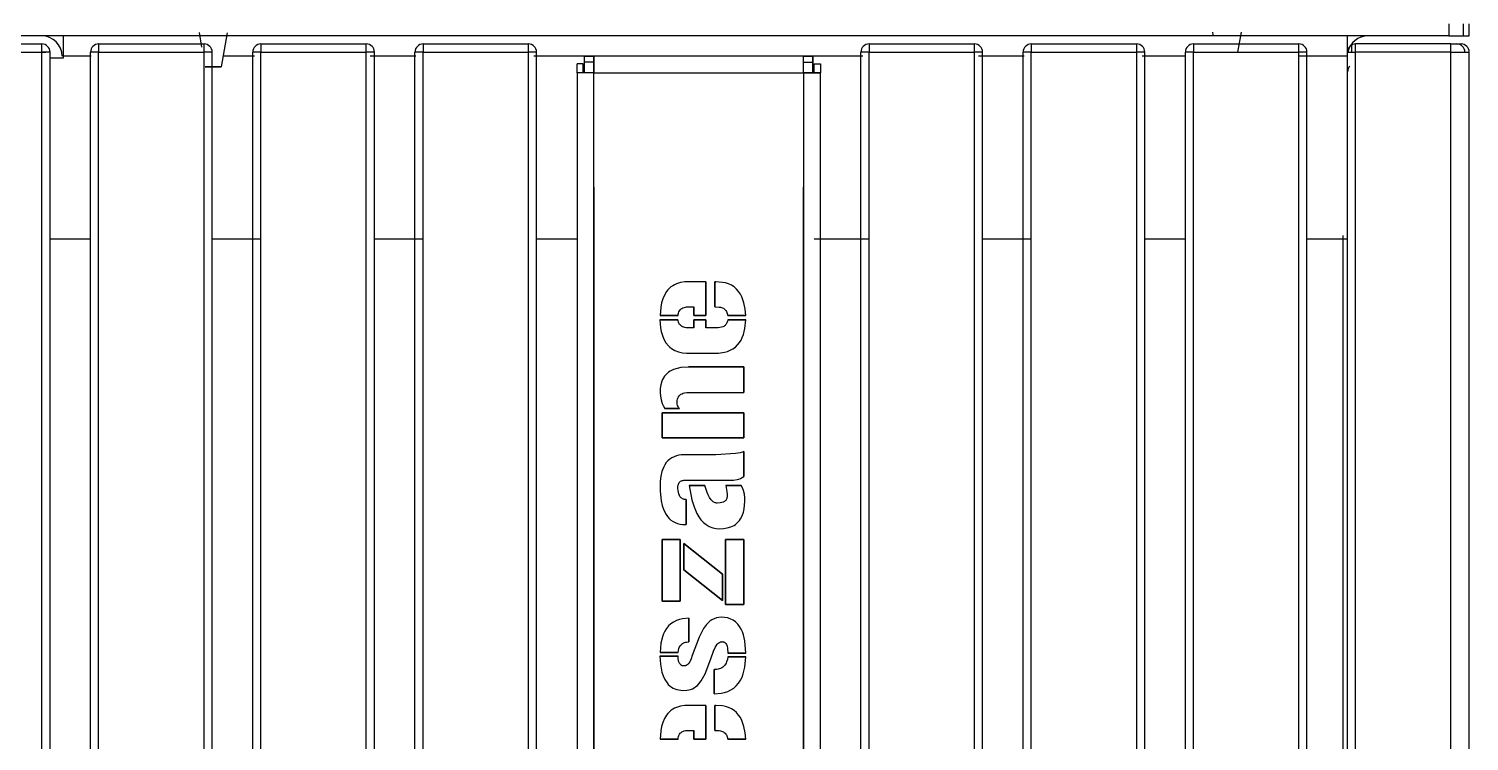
# Model space of a CAD drawing. Header units: millimetres. Extents: x 10366 to 18128, y 24546 to 29685.
# Drawn here: x 17326.9 to 17682.1, y 28277.1 to 28452.7 of the extents above; entities that cross this region are included whole.
import ezdxf

# ---------------------------------------------------------------- set-up
doc = ezdxf.new("R2010")
doc.units = ezdxf.units.MM
doc.header["$LTSCALE"] = 3
doc.layers.add('DomyÅ›lny', color=7, linetype='Continuous')

msp = doc.modelspace()

# ---------------------------------------------------------------- linework, layer by layer
at = {"layer": 'DomyÅ›lny'}
for p, q in [((17677.13, 28453.94), (17677.13, 28450.94)), ((17680.66, 28453.94), (17680.66, 28450.94)), ((17682.13, 28450.94), (17682.13, 28453.94)), ((17677.13, 28450.94), (16966.13, 28450.94)), ((17304.15, 28448.94), (17330.15, 28448.94)), ((17344.15, 28448.94), (17370.15, 28448.94)), ((17368.9, 28451.79), (17369.54, 28448.19)), ((17375.87, 28451.72), (17374.39, 28443.34)), ((17384.15, 28448.94), (17410.15, 28448.94)), ((17424.15, 28448.94), (17450.15, 28448.94)), ((17534.13, 28448.94), (17560.13, 28448.94)), ((17574.13, 28448.94), (17600.13, 28448.94)), ((17614.13, 28448.94), (17640.13, 28448.94)), ((17619, 28451.21), (17618.89, 28451.84)), ((17625.89, 28451.84), (17625.03, 28446.94)), ((17677.64, 28448.94), (17654.13, 28448.94)), ((17304.15, 28446.94), (17330.15, 28446.94)), ((17330.15, 27740.94), (17330.15, 28446.94)), ((17332.15, 27740.94), (17332.15, 28446.94)), ((17335.38, 28445.44), (17332.15, 28445.44)), ((17342.27, 28445.92), (17335.38, 28445.92)), ((17335.38, 28445.92), (17335.38, 28445.44)), ((17342.15, 27740.94), (17342.15, 28446.94)), ((17344.15, 27740.94), (17344.15, 28446.94)), ((17344.15, 28446.94), (17370.15, 28446.94)), ((17370.15, 27740.94), (17370.15, 28446.94)), ((17372.15, 27740.94), (17372.15, 28446.94)), ((17382.57, 28445.92), (17374.85, 28445.92)), ((17382.15, 27740.94), (17382.15, 28446.94)), ((17384.15, 27740.94), (17384.15, 28446.94)), ((17384.15, 28446.94), (17410.15, 28446.94)), ((17410.15, 27740.94), (17410.15, 28446.94)), ((17422.37, 28445.92), (17411.14, 28445.92)), ((17412.15, 27740.94), (17412.15, 28446.94)), ((17422.15, 27740.94), (17422.15, 28446.94)), ((17424.15, 27740.94), (17424.15, 28446.94)), ((17424.15, 28446.94), (17450.15, 28446.94)), ((17450.15, 27740.94), (17450.15, 28446.94)), ((17532.57, 28445.92), (17451.45, 28445.92)), ((17452.15, 27740.94), (17452.15, 28446.94)), ((17463.98, 28444.44), (17463.98, 28445.94)), ((17463.98, 28445.94), (17466.26, 28445.94)), ((17466.26, 28444.44), (17466.26, 28445.94)), ((17518, 28445.94), (17466.26, 28445.94)), ((17518, 28444.44), (17518, 28445.94)), ((17518, 28445.94), (17520.28, 28445.94)), ((17520.28, 28444.44), (17520.28, 28445.94)), ((17532.13, 27740.94), (17532.13, 28446.94)), ((17534.13, 28446.94), (17560.13, 28446.94)), ((17534.13, 27740.94), (17534.13, 28446.94)), ((17560.13, 27740.94), (17560.13, 28446.94)), ((17572.36, 28445.92), (17561.14, 28445.92)), ((17562.13, 27740.94), (17562.13, 28446.94)), ((17572.13, 27740.94), (17572.13, 28446.94)), ((17574.13, 27740.94), (17574.13, 28446.94)), ((17574.13, 28446.94), (17600.13, 28446.94)), ((17600.13, 27740.94), (17600.13, 28446.94)), ((17612.16, 28445.92), (17601.45, 28445.92)), ((17602.13, 27740.94), (17602.13, 28446.94)), ((17612.13, 27740.94), (17612.13, 28446.94)), ((17614.13, 28446.94), (17640.13, 28446.94)), ((17614.13, 27740.94), (17614.13, 28446.94)), ((17640.13, 27740.94), (17640.13, 28446.94)), ((17652.13, 28445.92), (17640.13, 28445.92)), ((17642.13, 27740.94), (17642.13, 28446.94)), ((17652.13, 27740.94), (17652.13, 28446.94)), ((17654.13, 27740.94), (17654.13, 28446.94)), ((17677.64, 28446.94), (17654.13, 28446.94)), ((17677.64, 27740.94), (17677.64, 28446.94)), ((17682.13, 27740.94), (17682.13, 28446.94)), ((17462.13, 28441.81), (17462.13, 28444.09)), ((17463.63, 28444.09), (17462.13, 28444.09)), ((17463.63, 28441.81), (17462.13, 28441.81)), ((17462.13, 28441.81), (17462.13, 28093.44)), ((17463.63, 28441.81), (17463.63, 28444.09)), ((17466.26, 28444.44), (17463.98, 28444.44)), ((17466.26, 28093.44), (17466.26, 28441.81)), ((17466.26, 28441.81), (17518, 28441.81)), ((17518, 28444.44), (17520.28, 28444.44)), ((17518, 28441.81), (17518, 28093.44)), ((17520.63, 28441.81), (17520.63, 28444.09)), ((17520.63, 28444.09), (17522.13, 28444.09)), ((17520.63, 28441.81), (17522.13, 28441.81)), ((17522.13, 28444.09), (17522.13, 28441.81)), ((17522.13, 28093.44), (17522.13, 28441.81)), ((17466.26, 28413.69), (17466.26, 28173.64)), ((17466.26, 28413.69), (17466.26, 28173.64)), ((17518, 28173.64), (17518, 28413.69)), ((17518, 28173.64), (17518, 28413.69)), ((17332.15, 28400.94), (17342.15, 28400.94)), ((17372.15, 28400.94), (17384.15, 28400.94)), ((17412.15, 28400.94), (17424.15, 28400.94)), ((17452.15, 28400.94), (17462.13, 28400.94)), ((17520.63, 28400.94), (17534.13, 28400.94)), ((17562.13, 28400.94), (17574.13, 28400.94)), ((17602.13, 28400.94), (17612.13, 28400.94)), ((17642.13, 28400.94), (17652.13, 28400.94)), ((17651.08, 27788.47), (17651.08, 28401.72)), ((17493.88, 28382.02), (17493.88, 28390.31)), ((17493.88, 28390.31), (17493.88, 28382.02)), ((17496.12, 28390.31), (17496.12, 28384.14)), ((17496.38, 28390.31), (17496.12, 28390.31)), ((17496.12, 28384.14), (17496.12, 28390.31)), ((17496.12, 28390.31), (17496.38, 28390.31)), ((17487, 28381), (17482.56, 28381)), ((17482.56, 28381), (17487, 28381)), ((17482.58, 28382.02), (17487.02, 28382.02)), ((17487.02, 28382.02), (17482.58, 28382.02)), ((17490.89, 28384.14), (17490.89, 28382.02)), ((17490.89, 28382.02), (17490.89, 28384.14)), ((17490.89, 28382.02), (17493.88, 28382.02)), ((17493.88, 28382.02), (17490.89, 28382.02)), ((17490.89, 28381), (17490.89, 28379.01)), ((17493.88, 28381), (17490.89, 28381)), ((17490.89, 28379.01), (17490.89, 28381)), ((17490.89, 28381), (17493.88, 28381)), ((17493.88, 28379.01), (17493.88, 28381)), ((17493.88, 28381), (17493.88, 28379.01)), ((17499.3, 28382.02), (17503.72, 28382.02)), ((17503.72, 28382.02), (17499.3, 28382.02)), ((17503.72, 28381), (17499.32, 28381)), ((17499.32, 28381), (17503.72, 28381)), ((17503.23, 28369.38), (17489.6, 28369.38)), ((17489.6, 28369.38), (17503.23, 28369.38)), ((17503.23, 28363.06), (17503.23, 28369.38)), ((17503.23, 28369.38), (17503.23, 28363.06)), ((17483.11, 28358.05), (17483.11, 28351.92)), ((17503.23, 28358.05), (17483.11, 28358.05)), ((17483.11, 28351.92), (17483.11, 28358.05)), ((17483.11, 28358.05), (17503.23, 28358.05)), ((17483.78, 28359.09), (17487.36, 28359.09)), ((17487.36, 28359.09), (17483.78, 28359.09)), ((17503.23, 28351.92), (17503.23, 28358.05)), ((17503.23, 28358.05), (17503.23, 28351.92)), ((17483.11, 28351.92), (17503.23, 28351.92)), ((17503.23, 28351.92), (17483.11, 28351.92)), ((17503.23, 28342.33), (17503.23, 28348.5)), ((17503.23, 28348.5), (17503.23, 28342.33)), ((17493.64, 28340.13), (17489.77, 28340.13)), ((17489.77, 28340.13), (17493.64, 28340.13)), ((17502.6, 28340.13), (17498.83, 28340.13)), ((17498.83, 28340.13), (17502.6, 28340.13)), ((17489.01, 28330.52), (17489.01, 28336.65)), ((17489.01, 28336.65), (17489.01, 28330.52)), ((17483.13, 28326.85), (17483.13, 28311.64)), ((17487.59, 28326.85), (17483.13, 28326.85)), ((17483.13, 28311.64), (17483.13, 28326.85)), ((17483.13, 28326.85), (17487.59, 28326.85)), ((17487.57, 28311.64), (17487.59, 28326.85)), ((17487.59, 28326.85), (17487.57, 28311.64)), ((17497.97, 28318.3), (17488.42, 28325.87)), ((17488.42, 28325.87), (17488.42, 28319.38)), ((17488.42, 28319.38), (17488.42, 28325.87)), ((17488.42, 28325.87), (17497.97, 28318.3)), ((17498.71, 28326.85), (17498.71, 28310.8)), ((17503.23, 28326.85), (17498.71, 28326.85)), ((17498.71, 28310.8), (17498.71, 28326.85)), ((17498.71, 28326.85), (17503.23, 28326.85)), ((17503.23, 28310.8), (17503.23, 28326.85)), ((17503.23, 28326.85), (17503.23, 28310.8)), ((17488.42, 28319.38), (17497.97, 28311.78)), ((17497.97, 28311.78), (17488.42, 28319.38)), ((17497.97, 28311.78), (17497.97, 28318.3)), ((17497.97, 28318.3), (17497.97, 28311.78)), ((17483.13, 28311.64), (17487.57, 28311.64)), ((17487.57, 28311.64), (17483.13, 28311.64)), ((17498.71, 28310.8), (17503.23, 28310.8)), ((17503.23, 28310.8), (17498.71, 28310.8)), ((17489.66, 28301.62), (17489.68, 28307.44)), ((17489.68, 28307.44), (17489.66, 28301.62)), ((17487.02, 28298.05), (17482.56, 28298.05)), ((17482.56, 28298.05), (17487.02, 28298.05)), ((17482.58, 28298.97), (17487.04, 28298.97)), ((17487.04, 28298.97), (17482.58, 28298.97)), ((17503.76, 28297.91), (17499.3, 28297.91)), ((17499.3, 28297.91), (17503.76, 28297.91)), ((17499.34, 28298.83), (17503.78, 28298.83)), ((17503.78, 28298.83), (17499.34, 28298.83)), ((17495.94, 28294.77), (17495.94, 28288.78)), ((17495.94, 28288.78), (17495.94, 28294.77)), ((17493.88, 28277.64), (17493.88, 28285.93)), ((17493.88, 28285.93), (17493.88, 28277.64)), ((17496.12, 28285.93), (17496.12, 28279.76)), ((17496.38, 28285.93), (17496.12, 28285.93)), ((17496.12, 28279.76), (17496.12, 28285.93)), ((17496.12, 28285.93), (17496.38, 28285.93)), ((17490.89, 28279.76), (17490.89, 28277.64)), ((17490.89, 28277.64), (17490.89, 28279.76)), ((17482.58, 28277.64), (17487.02, 28277.64)), ((17487.02, 28277.64), (17482.58, 28277.64)), ((17490.89, 28277.64), (17493.88, 28277.64)), ((17493.88, 28277.64), (17490.89, 28277.64)), ((17499.3, 28277.64), (17503.72, 28277.64)), ((17503.72, 28277.64), (17499.3, 28277.64))]:
    msp.add_line(p, q, dxfattribs=at)
for points in [[(17326.62, 28448.94, 0), (17328.38, 28448.94, 0), (17328.93, 28448.94, 0), (17329.06, 28448.94, 0), (17329.1, 28448.94, 0), (17329.1, 28448.94, 0), (17329.11, 28448.94, 0), (17329.11, 28448.94, 0), (17329.11, 28448.94, 0), (17329.11, 28448.94, 0), (17329.11, 28448.94, 0), (17329.11, 28448.94, 0), (17329.11, 28448.94, 0), (17329.11, 28448.94, 0), (17329.11, 28448.94, 0), (17329.11, 28448.94, 0), (17329.11, 28448.94, 0), (17329.11, 28448.94, 0), (17329.11, 28448.94, 0)], [(17330.15, 28446.94, 0), (17330.15, 28448.94, 0)], [(17335.38, 28450.94, 0), (17335.38, 28450.94, 0), (17335.38, 28450.94, 0), (17335.38, 28450.94, 0), (17335.38, 28450.94, 0), (17335.38, 28450.94, 0), (17335.38, 28450.94, 0), (17335.38, 28450.94, 0), (17335.38, 28450.94, 0), (17335.38, 28450.94, 0), (17335.38, 28450.94, 0), (17335.38, 28450.94, 0), (17335.38, 28450.94, 0), (17335.38, 28450.93, 0), (17335.38, 28450.9, 0), (17335.38, 28450.79, 0), (17335.38, 28450.32, 0), (17335.38, 28445.92, 0)], [(17344.15, 28448.94, 0), (17344.15, 28448.94, 0), (17344.15, 28448.94, 0), (17344.15, 28448.94, 0), (17344.15, 28448.94, 0), (17344.15, 28448.94, 0), (17344.15, 28448.94, 0), (17344.15, 28448.94, 0), (17344.15, 28448.94, 0), (17344.15, 28448.94, 0), (17344.15, 28448.94, 0), (17344.15, 28448.94, 0), (17344.15, 28448.94, 0), (17344.15, 28448.94, 0), (17344.15, 28448.92, 0), (17344.15, 28448.88, 0), (17344.15, 28448.69, 0), (17344.15, 28446.94, 0)], [(17370.15, 28446.94, 0), (17370.15, 28448.94, 0)], [(17384.15, 28448.94, 0), (17384.15, 28448.94, 0), (17384.15, 28448.94, 0), (17384.15, 28448.94, 0), (17384.15, 28448.94, 0), (17384.15, 28448.94, 0), (17384.15, 28448.94, 0), (17384.15, 28448.94, 0), (17384.15, 28448.94, 0), (17384.15, 28448.94, 0), (17384.15, 28448.94, 0), (17384.15, 28448.94, 0), (17384.15, 28448.94, 0), (17384.15, 28448.94, 0), (17384.15, 28448.92, 0), (17384.15, 28448.88, 0), (17384.15, 28448.69, 0), (17384.15, 28446.94, 0)], [(17410.15, 28446.94, 0), (17410.15, 28448.94, 0)], [(17424.15, 28448.94, 0), (17424.15, 28448.94, 0), (17424.15, 28448.94, 0), (17424.15, 28448.94, 0), (17424.15, 28448.94, 0), (17424.15, 28448.94, 0), (17424.15, 28448.94, 0), (17424.15, 28448.94, 0), (17424.15, 28448.94, 0), (17424.15, 28448.94, 0), (17424.15, 28448.94, 0), (17424.15, 28448.94, 0), (17424.15, 28448.94, 0), (17424.15, 28448.94, 0), (17424.15, 28448.92, 0), (17424.15, 28448.88, 0), (17424.15, 28448.69, 0), (17424.15, 28446.94, 0)], [(17450.15, 28446.94, 0), (17450.15, 28448.94, 0)], [(17534.13, 28448.94, 0), (17534.13, 28448.94, 0), (17534.13, 28448.94, 0), (17534.13, 28448.94, 0), (17534.13, 28448.94, 0), (17534.13, 28448.94, 0), (17534.13, 28448.94, 0), (17534.13, 28448.94, 0), (17534.13, 28448.94, 0), (17534.13, 28448.94, 0), (17534.13, 28448.94, 0), (17534.13, 28448.94, 0), (17534.13, 28448.94, 0), (17534.13, 28448.94, 0), (17534.13, 28448.92, 0), (17534.13, 28448.88, 0), (17534.13, 28448.69, 0), (17534.13, 28446.94, 0)], [(17560.13, 28446.94, 0), (17560.13, 28448.94, 0)], [(17574.13, 28448.94, 0), (17574.13, 28448.94, 0), (17574.13, 28448.94, 0), (17574.13, 28448.94, 0), (17574.13, 28448.94, 0), (17574.13, 28448.94, 0), (17574.13, 28448.94, 0), (17574.13, 28448.94, 0), (17574.13, 28448.94, 0), (17574.13, 28448.94, 0), (17574.13, 28448.94, 0), (17574.13, 28448.94, 0), (17574.13, 28448.94, 0), (17574.13, 28448.94, 0), (17574.13, 28448.92, 0), (17574.13, 28448.88, 0), (17574.13, 28448.69, 0), (17574.13, 28446.94, 0)], [(17600.13, 28446.94, 0), (17600.13, 28448.94, 0)], [(17614.13, 28448.94, 0), (17614.13, 28448.94, 0), (17614.13, 28448.94, 0), (17614.13, 28448.94, 0), (17614.13, 28448.94, 0), (17614.13, 28448.94, 0), (17614.13, 28448.94, 0), (17614.13, 28448.94, 0), (17614.13, 28448.94, 0), (17614.13, 28448.94, 0), (17614.13, 28448.94, 0), (17614.13, 28448.94, 0), (17614.13, 28448.94, 0), (17614.13, 28448.94, 0), (17614.13, 28448.92, 0), (17614.13, 28448.88, 0), (17614.13, 28448.69, 0), (17614.13, 28446.94, 0)], [(17640.13, 28446.94, 0), (17640.13, 28448.94, 0)], [(17652.13, 28445.92, 0), (17652.13, 28450.94, 0)], [(17653.08, 28448.94, 0), (17653.08, 28448.94, 0), (17653.08, 28448.94, 0), (17653.08, 28448.94, 0), (17653.08, 28448.94, 0), (17653.08, 28448.94, 0), (17653.08, 28448.94, 0), (17653.08, 28448.94, 0), (17653.08, 28448.94, 0), (17653.08, 28448.94, 0), (17653.08, 28448.94, 0), (17653.08, 28448.94, 0), (17653.08, 28448.94, 0), (17653.08, 28448.94, 0), (17653.08, 28448.92, 0), (17653.08, 28448.88, 0), (17653.08, 28448.69, 0), (17653.08, 28446.94, 0)], [(17654.13, 28446.94, 0), (17654.13, 28448.94, 0)], [(17677.13, 28450.94, 0), (17680.66, 28450.94, 0)], [(17677.64, 28446.94, 0), (17677.64, 28448.94, 0)], [(17677.64, 28448.94, 0), (17679.4, 28448.94, 0), (17679.95, 28448.94, 0), (17680.09, 28448.94, 0), (17680.12, 28448.94, 0), (17680.13, 28448.94, 0), (17680.13, 28448.94, 0), (17680.13, 28448.94, 0), (17680.13, 28448.94, 0), (17680.13, 28448.94, 0), (17680.13, 28448.94, 0), (17680.13, 28448.94, 0), (17680.13, 28448.94, 0), (17680.13, 28448.94, 0), (17680.13, 28448.94, 0), (17680.13, 28448.94, 0), (17680.13, 28448.94, 0), (17680.13, 28448.94, 0), (17680.13, 28448.94, 0)], [(17680.66, 28450.94, 0), (17682.13, 28450.94, 0)], [(17326.62, 28446.94, 0), (17329.79, 28446.94, 0), (17330.79, 28446.94, 0), (17331.03, 28446.94, 0), (17331.09, 28446.94, 0), (17331.1, 28446.94, 0), (17331.1, 28446.94, 0), (17331.11, 28446.94, 0), (17331.11, 28446.94, 0), (17331.11, 28446.94, 0), (17331.11, 28446.94, 0), (17331.11, 28446.94, 0), (17331.11, 28446.94, 0), (17331.11, 28446.94, 0), (17331.11, 28446.94, 0), (17331.11, 28446.94, 0), (17331.11, 28446.94, 0), (17331.11, 28446.94, 0), (17331.11, 28446.94, 0)], [(17332.15, 28446.94, 0), (17332.15, 28446.94, 0), (17332.15, 28446.94, 0), (17332.15, 28446.94, 0), (17332.15, 28446.94, 0), (17332.15, 28446.94, 0), (17332.15, 28446.94, 0), (17332.15, 28446.94, 0), (17332.15, 28446.94, 0), (17332.15, 28446.94, 0), (17332.15, 28446.94, 0), (17332.15, 28446.94, 0), (17332.15, 28446.94, 0), (17332.14, 28446.94, 0), (17332.09, 28446.94, 0), (17331.91, 28446.94, 0), (17330.15, 28446.94, 0)], [(17344.15, 28446.94, 0), (17342.15, 28446.94, 0)], [(17372.15, 28446.94, 0), (17372.15, 28446.94, 0), (17372.15, 28446.94, 0), (17372.15, 28446.94, 0), (17372.15, 28446.94, 0), (17372.15, 28446.94, 0), (17372.15, 28446.94, 0), (17372.15, 28446.94, 0), (17372.15, 28446.94, 0), (17372.15, 28446.94, 0), (17372.15, 28446.94, 0), (17372.15, 28446.94, 0), (17372.15, 28446.94, 0), (17372.14, 28446.94, 0), (17372.09, 28446.94, 0), (17371.91, 28446.94, 0), (17370.15, 28446.94, 0)], [(17384.15, 28446.94, 0), (17382.15, 28446.94, 0)], [(17412.15, 28446.94, 0), (17412.15, 28446.94, 0), (17412.15, 28446.94, 0), (17412.15, 28446.94, 0), (17412.15, 28446.94, 0), (17412.15, 28446.94, 0), (17412.15, 28446.94, 0), (17412.15, 28446.94, 0), (17412.15, 28446.94, 0), (17412.15, 28446.94, 0), (17412.15, 28446.94, 0), (17412.15, 28446.94, 0), (17412.15, 28446.94, 0), (17412.14, 28446.94, 0), (17412.09, 28446.94, 0), (17411.91, 28446.94, 0), (17410.15, 28446.94, 0)], [(17424.15, 28446.94, 0), (17422.15, 28446.94, 0)], [(17452.15, 28446.94, 0), (17452.15, 28446.94, 0), (17452.15, 28446.94, 0), (17452.15, 28446.94, 0), (17452.15, 28446.94, 0), (17452.15, 28446.94, 0), (17452.15, 28446.94, 0), (17452.15, 28446.94, 0), (17452.15, 28446.94, 0), (17452.15, 28446.94, 0), (17452.15, 28446.94, 0), (17452.15, 28446.94, 0), (17452.15, 28446.94, 0), (17452.15, 28446.94, 0), (17452.14, 28446.94, 0), (17452.09, 28446.94, 0), (17451.91, 28446.94, 0), (17450.15, 28446.94, 0)], [(17463.98, 28441.81, 0), (17463.98, 28445.94, 0)], [(17466.26, 28445.94, 0), (17466.26, 28445.94, 0), (17466.26, 28445.94, 0), (17466.26, 28445.94, 0), (17466.26, 28445.94, 0), (17466.26, 28445.94, 0), (17466.26, 28445.94, 0), (17466.26, 28445.94, 0), (17466.26, 28445.94, 0), (17466.26, 28445.94, 0), (17466.26, 28445.94, 0), (17466.26, 28445.94, 0), (17466.26, 28445.94, 0), (17466.26, 28445.93, 0), (17466.26, 28445.91, 0), (17466.26, 28445.8, 0), (17466.26, 28444.77, 0), (17466.26, 28441.81, 0)], [(17518, 28441.81, 0), (17518, 28445.94, 0)], [(17520.28, 28445.94, 0), (17520.28, 28445.94, 0), (17520.28, 28445.94, 0), (17520.28, 28445.94, 0), (17520.28, 28445.94, 0), (17520.28, 28445.94, 0), (17520.28, 28445.94, 0), (17520.28, 28445.94, 0), (17520.28, 28445.94, 0), (17520.28, 28445.94, 0), (17520.28, 28445.94, 0), (17520.28, 28445.94, 0), (17520.28, 28445.94, 0), (17520.28, 28445.93, 0), (17520.28, 28445.91, 0), (17520.28, 28445.82, 0), (17520.28, 28445.43, 0), (17520.28, 28441.81, 0)], [(17534.13, 28446.94, 0), (17532.13, 28446.94, 0)], [(17562.13, 28446.94, 0), (17562.13, 28446.94, 0), (17562.13, 28446.94, 0), (17562.13, 28446.94, 0), (17562.13, 28446.94, 0), (17562.13, 28446.94, 0), (17562.13, 28446.94, 0), (17562.13, 28446.94, 0), (17562.13, 28446.94, 0), (17562.13, 28446.94, 0), (17562.13, 28446.94, 0), (17562.13, 28446.94, 0), (17562.13, 28446.94, 0), (17562.13, 28446.94, 0), (17562.12, 28446.94, 0), (17562.07, 28446.94, 0), (17561.88, 28446.94, 0), (17560.13, 28446.94, 0)], [(17574.13, 28446.94, 0), (17572.13, 28446.94, 0)], [(17602.13, 28446.94, 0), (17602.13, 28446.94, 0), (17602.13, 28446.94, 0), (17602.13, 28446.94, 0), (17602.13, 28446.94, 0), (17602.13, 28446.94, 0), (17602.13, 28446.94, 0), (17602.13, 28446.94, 0), (17602.13, 28446.94, 0), (17602.13, 28446.94, 0), (17602.13, 28446.94, 0), (17602.13, 28446.94, 0), (17602.13, 28446.94, 0), (17602.12, 28446.94, 0), (17602.07, 28446.94, 0), (17601.88, 28446.94, 0), (17600.13, 28446.94, 0)], [(17614.13, 28446.94, 0), (17612.13, 28446.94, 0)], [(17642.13, 28446.94, 0), (17642.13, 28446.94, 0), (17642.13, 28446.94, 0), (17642.13, 28446.94, 0), (17642.13, 28446.94, 0), (17642.13, 28446.94, 0), (17642.13, 28446.94, 0), (17642.13, 28446.94, 0), (17642.13, 28446.94, 0), (17642.13, 28446.94, 0), (17642.13, 28446.94, 0), (17642.13, 28446.94, 0), (17642.13, 28446.94, 0), (17642.13, 28446.94, 0), (17642.12, 28446.94, 0), (17642.07, 28446.94, 0), (17641.88, 28446.94, 0), (17640.13, 28446.94, 0)], [(17652.13, 28446.94, 0), (17652.13, 28446.94, 0), (17652.13, 28446.94, 0), (17652.13, 28446.94, 0), (17652.13, 28446.94, 0), (17652.13, 28446.94, 0), (17652.13, 28446.94, 0), (17652.13, 28446.94, 0), (17652.13, 28446.94, 0), (17652.13, 28446.94, 0), (17652.13, 28446.94, 0), (17652.13, 28446.94, 0), (17652.13, 28446.94, 0), (17652.14, 28446.94, 0), (17652.19, 28446.94, 0), (17652.38, 28446.94, 0), (17654.13, 28446.94, 0)], [(17677.64, 28446.94, 0), (17680.81, 28446.94, 0), (17681.81, 28446.94, 0), (17682.05, 28446.94, 0), (17682.11, 28446.94, 0), (17682.12, 28446.94, 0), (17682.13, 28446.94, 0), (17682.13, 28446.94, 0), (17682.13, 28446.94, 0), (17682.13, 28446.94, 0), (17682.13, 28446.94, 0), (17682.13, 28446.94, 0), (17682.13, 28446.94, 0), (17682.13, 28446.94, 0), (17682.13, 28446.94, 0), (17682.13, 28446.94, 0), (17682.13, 28446.94, 0), (17682.13, 28446.94, 0), (17682.13, 28446.94, 0)], [(17372.39, 28443.34, 0), (17374.25, 28443.34, 0), (17374.38, 28443.34, 0), (17374.39, 28443.34, 0), (17374.39, 28443.34, 0), (17374.39, 28443.34, 0), (17374.39, 28443.34, 0), (17374.39, 28443.34, 0), (17374.39, 28443.34, 0), (17374.39, 28443.34, 0), (17374.39, 28443.34, 0), (17374.39, 28443.34, 0), (17374.39, 28443.34, 0), (17374.39, 28443.34, 0), (17374.39, 28443.34, 0), (17374.39, 28443.34, 0), (17374.39, 28443.34, 0), (17374.39, 28443.34, 0), (17374.39, 28443.34, 0), (17374.39, 28443.34, 0), (17374.38, 28443.34, 0), (17374.36, 28443.34, 0), (17374.26, 28443.34, 0), (17373.16, 28443.34, 0), (17371.72, 28443.34, 0), (17370.74, 28443.34, 0), (17370.47, 28443.34, 0), (17370.41, 28443.34, 0), (17370.4, 28443.34, 0), (17370.39, 28443.34, 0), (17370.39, 28443.34, 0), (17370.39, 28443.34, 0), (17370.39, 28443.34, 0), (17370.39, 28443.34, 0), (17370.39, 28443.34, 0), (17370.39, 28443.34, 0), (17370.39, 28443.34, 0), (17370.39, 28443.34, 0), (17370.39, 28443.34, 0), (17370.39, 28443.34, 0), (17370.39, 28443.34, 0)], [(17370.39, 28443.34, 0), (17370.39, 28443.34, 0), (17370.39, 28443.34, 0), (17370.39, 28443.34, 0), (17370.39, 28443.34, 0), (17370.39, 28443.34, 0), (17370.39, 28443.34, 0), (17370.39, 28443.34, 0), (17370.39, 28443.34, 0), (17370.39, 28443.34, 0), (17370.39, 28443.34, 0), (17370.39, 28443.34, 0), (17370.39, 28443.34, 0), (17370.39, 28443.34, 0), (17370.41, 28443.34, 0), (17370.45, 28443.34, 0), (17370.64, 28443.34, 0), (17372.39, 28443.34, 0)], [(17466.26, 28441.81, 0), (17462.13, 28441.81, 0)], [(17466.26, 28441.81, 0), (17463.63, 28441.81, 0)], [(17463.98, 28441.81, 0), (17463.98, 28444.44, 0)], [(17466.26, 28441.81, 0), (17466.26, 28444.44, 0)], [(17518, 28441.81, 0), (17518, 28444.44, 0)], [(17518, 28441.81, 0), (17520.63, 28441.81, 0)], [(17522.13, 28441.81, 0), (17522.13, 28441.81, 0), (17522.13, 28441.81, 0), (17522.13, 28441.81, 0), (17522.13, 28441.81, 0), (17522.13, 28441.81, 0), (17522.13, 28441.81, 0), (17522.13, 28441.81, 0), (17522.13, 28441.81, 0), (17522.13, 28441.81, 0), (17522.13, 28441.81, 0), (17522.13, 28441.81, 0), (17522.12, 28441.81, 0), (17522.1, 28441.81, 0), (17522.01, 28441.81, 0), (17521.62, 28441.81, 0), (17518, 28441.81, 0)], [(17520.28, 28441.81, 0), (17520.28, 28444.44, 0)], [(17493.88, 28390.31, 0), (17489.71, 28390.33, 0), (17488.67, 28390.29, 0), (17487.64, 28390.13, 0), (17486.65, 28389.83, 0), (17486.17, 28389.62, 0), (17485.72, 28389.37, 0), (17485.29, 28389.07, 0), (17484.89, 28388.74, 0), (17484.53, 28388.37, 0), (17484.2, 28387.96, 0), (17483.65, 28387.08, 0), (17483.24, 28386.12, 0), (17482.95, 28385.12, 0), (17482.75, 28384.1, 0), (17482.58, 28382.02, 0)], [(17493.88, 28390.31, 0), (17489.71, 28390.33, 0), (17488.67, 28390.29, 0), (17487.64, 28390.13, 0), (17486.65, 28389.83, 0), (17486.17, 28389.62, 0), (17485.72, 28389.37, 0), (17485.29, 28389.07, 0), (17484.89, 28388.74, 0), (17484.53, 28388.37, 0), (17484.2, 28387.96, 0), (17483.65, 28387.08, 0), (17483.24, 28386.12, 0), (17482.95, 28385.12, 0), (17482.75, 28384.1, 0), (17482.58, 28382.02, 0)], [(17503.72, 28382.02, 0), (17503.59, 28383.59, 0), (17503.29, 28385.13, 0), (17502.77, 28386.61, 0), (17502.41, 28387.31, 0), (17501.97, 28387.96, 0), (17501.45, 28388.55, 0), (17500.85, 28389.06, 0), (17500.19, 28389.48, 0), (17499.47, 28389.81, 0), (17498.72, 28390.05, 0), (17497.95, 28390.2, 0), (17496.38, 28390.31, 0)], [(17503.72, 28382.02, 0), (17503.59, 28383.59, 0), (17503.29, 28385.13, 0), (17502.77, 28386.61, 0), (17502.41, 28387.31, 0), (17501.97, 28387.96, 0), (17501.45, 28388.55, 0), (17500.85, 28389.06, 0), (17500.19, 28389.48, 0), (17499.47, 28389.81, 0), (17498.72, 28390.05, 0), (17497.95, 28390.2, 0), (17496.38, 28390.31, 0)], [(17482.56, 28381, 0), (17482.72, 28379.03, 0), (17482.89, 28378.06, 0), (17483.16, 28377.1, 0), (17483.53, 28376.19, 0), (17484.02, 28375.33, 0), (17484.64, 28374.56, 0), (17485, 28374.22, 0), (17485.39, 28373.91, 0), (17485.8, 28373.64, 0), (17486.24, 28373.41, 0), (17487.17, 28373.06, 0), (17488.13, 28372.85, 0), (17489.12, 28372.76, 0), (17497.04, 28372.78, 0), (17498.51, 28372.99, 0), (17499.22, 28373.19, 0), (17499.91, 28373.47, 0), (17500.56, 28373.83, 0), (17501.16, 28374.27, 0), (17501.7, 28374.78, 0), (17502.16, 28375.36, 0), (17502.56, 28375.98, 0), (17502.88, 28376.65, 0), (17503.14, 28377.35, 0), (17503.5, 28378.79, 0), (17503.72, 28381, 0)], [(17482.56, 28381, 0), (17482.72, 28379.03, 0), (17482.89, 28378.06, 0), (17483.16, 28377.1, 0), (17483.53, 28376.19, 0), (17484.02, 28375.33, 0), (17484.64, 28374.56, 0), (17485, 28374.22, 0), (17485.39, 28373.91, 0), (17485.8, 28373.64, 0), (17486.24, 28373.41, 0), (17487.17, 28373.06, 0), (17488.13, 28372.85, 0), (17489.12, 28372.76, 0), (17497.04, 28372.78, 0), (17498.51, 28372.99, 0), (17499.22, 28373.19, 0), (17499.91, 28373.47, 0), (17500.56, 28373.83, 0), (17501.16, 28374.27, 0), (17501.7, 28374.78, 0), (17502.16, 28375.36, 0), (17502.56, 28375.98, 0), (17502.88, 28376.65, 0), (17503.14, 28377.35, 0), (17503.5, 28378.79, 0), (17503.72, 28381, 0)], [(17490.89, 28379.01, 0), (17489.65, 28379, 0), (17489.03, 28379.03, 0), (17488.72, 28379.08, 0), (17488.42, 28379.16, 0), (17488.13, 28379.28, 0), (17487.86, 28379.43, 0), (17487.62, 28379.62, 0), (17487.42, 28379.85, 0), (17487.25, 28380.12, 0), (17487.13, 28380.4, 0), (17487.05, 28380.7, 0), (17487, 28381, 0)], [(17490.89, 28379.01, 0), (17489.65, 28379, 0), (17489.03, 28379.03, 0), (17488.72, 28379.08, 0), (17488.42, 28379.16, 0), (17488.13, 28379.28, 0), (17487.86, 28379.43, 0), (17487.62, 28379.62, 0), (17487.42, 28379.85, 0), (17487.25, 28380.12, 0), (17487.13, 28380.4, 0), (17487.05, 28380.7, 0), (17487, 28381, 0)], [(17487.02, 28382.02, 0), (17487.07, 28382.33, 0), (17487.15, 28382.64, 0), (17487.26, 28382.94, 0), (17487.4, 28383.22, 0), (17487.59, 28383.47, 0), (17487.7, 28383.59, 0), (17487.82, 28383.69, 0), (17487.95, 28383.78, 0), (17488.23, 28383.93, 0), (17488.52, 28384.04, 0), (17488.83, 28384.1, 0), (17489.15, 28384.14, 0), (17490.89, 28384.14, 0)], [(17487.02, 28382.02, 0), (17487.07, 28382.33, 0), (17487.15, 28382.64, 0), (17487.26, 28382.94, 0), (17487.4, 28383.22, 0), (17487.59, 28383.47, 0), (17487.7, 28383.59, 0), (17487.82, 28383.69, 0), (17487.95, 28383.78, 0), (17488.23, 28383.93, 0), (17488.52, 28384.04, 0), (17488.83, 28384.1, 0), (17489.15, 28384.14, 0), (17490.89, 28384.14, 0)], [(17499.32, 28381, 0), (17499.24, 28380.61, 0), (17499.1, 28380.23, 0), (17499, 28380.05, 0), (17498.89, 28379.88, 0), (17498.76, 28379.73, 0), (17498.61, 28379.58, 0), (17498.45, 28379.46, 0), (17498.28, 28379.35, 0), (17498.1, 28379.26, 0), (17497.72, 28379.13, 0), (17497.32, 28379.05, 0), (17496.92, 28379.01, 0), (17493.88, 28379.01, 0)], [(17499.32, 28381, 0), (17499.24, 28380.61, 0), (17499.1, 28380.23, 0), (17499, 28380.05, 0), (17498.89, 28379.88, 0), (17498.76, 28379.73, 0), (17498.61, 28379.58, 0), (17498.45, 28379.46, 0), (17498.28, 28379.35, 0), (17498.1, 28379.26, 0), (17497.72, 28379.13, 0), (17497.32, 28379.05, 0), (17496.92, 28379.01, 0), (17493.88, 28379.01, 0)], [(17496.12, 28384.14, 0), (17497.2, 28384.12, 0), (17497.46, 28384.08, 0), (17497.72, 28384.01, 0), (17497.98, 28383.92, 0), (17498.22, 28383.8, 0), (17498.44, 28383.65, 0), (17498.64, 28383.47, 0), (17498.82, 28383.27, 0), (17498.97, 28383.04, 0), (17499.08, 28382.8, 0), (17499.18, 28382.55, 0), (17499.3, 28382.02, 0)], [(17496.12, 28384.14, 0), (17497.2, 28384.12, 0), (17497.46, 28384.08, 0), (17497.72, 28384.01, 0), (17497.98, 28383.92, 0), (17498.22, 28383.8, 0), (17498.44, 28383.65, 0), (17498.64, 28383.47, 0), (17498.82, 28383.27, 0), (17498.97, 28383.04, 0), (17499.08, 28382.8, 0), (17499.18, 28382.55, 0), (17499.3, 28382.02, 0)], [(17489.6, 28369.33, 0), (17487.74, 28369.18, 0), (17486.83, 28368.99, 0), (17485.94, 28368.7, 0), (17485.1, 28368.29, 0), (17484.71, 28368.04, 0), (17484.34, 28367.75, 0), (17484.01, 28367.42, 0), (17483.71, 28367.06, 0), (17483.45, 28366.68, 0), (17483.22, 28366.27, 0), (17483.04, 28365.84, 0), (17482.79, 28364.94, 0), (17482.66, 28364.01, 0), (17482.64, 28363.08, 0), (17482.71, 28362.15, 0), (17482.87, 28361.23, 0), (17483.14, 28360.34, 0), (17483.42, 28359.69, 0), (17483.78, 28359.09, 0)], [(17489.6, 28369.33, 0), (17487.74, 28369.18, 0), (17486.83, 28368.99, 0), (17485.94, 28368.7, 0), (17485.1, 28368.29, 0), (17484.71, 28368.04, 0), (17484.34, 28367.75, 0), (17484.01, 28367.42, 0), (17483.71, 28367.06, 0), (17483.45, 28366.68, 0), (17483.22, 28366.27, 0), (17483.04, 28365.84, 0), (17482.79, 28364.94, 0), (17482.66, 28364.01, 0), (17482.64, 28363.08, 0), (17482.71, 28362.15, 0), (17482.87, 28361.23, 0), (17483.14, 28360.34, 0), (17483.42, 28359.69, 0), (17483.78, 28359.09, 0)], [(17487.36, 28359.09, 0), (17487.18, 28359.33, 0), (17487.02, 28359.6, 0), (17486.9, 28359.88, 0), (17486.82, 28360.17, 0), (17486.79, 28360.47, 0), (17486.8, 28360.78, 0), (17486.83, 28361.08, 0), (17486.9, 28361.38, 0), (17486.99, 28361.67, 0), (17487.12, 28361.95, 0), (17487.29, 28362.2, 0), (17487.5, 28362.42, 0), (17487.74, 28362.61, 0), (17488.01, 28362.76, 0), (17488.29, 28362.87, 0), (17488.58, 28362.96, 0), (17489.19, 28363.05, 0), (17503.23, 28363.06, 0)], [(17487.36, 28359.09, 0), (17487.18, 28359.33, 0), (17487.02, 28359.6, 0), (17486.9, 28359.88, 0), (17486.82, 28360.17, 0), (17486.79, 28360.47, 0), (17486.8, 28360.78, 0), (17486.83, 28361.08, 0), (17486.9, 28361.38, 0), (17486.99, 28361.67, 0), (17487.12, 28361.95, 0), (17487.29, 28362.2, 0), (17487.5, 28362.42, 0), (17487.74, 28362.61, 0), (17488.01, 28362.76, 0), (17488.29, 28362.87, 0), (17488.58, 28362.96, 0), (17489.19, 28363.05, 0), (17503.23, 28363.06, 0)], [(17503.23, 28348.5, 0), (17502.95, 28348.38, 0), (17502.36, 28348.22, 0), (17501.16, 28348.02, 0), (17496.31, 28347.73, 0), (17491.45, 28347.68, 0), (17489.02, 28347.7, 0), (17487.8, 28347.67, 0), (17487.2, 28347.59, 0), (17486.61, 28347.44, 0), (17486.04, 28347.24, 0), (17485.5, 28346.97, 0), (17484.99, 28346.63, 0), (17484.54, 28346.23, 0), (17484.13, 28345.77, 0), (17483.79, 28345.27, 0), (17483.5, 28344.74, 0), (17483.06, 28343.6, 0), (17482.79, 28342.42, 0), (17482.64, 28341.21, 0), (17482.59, 28338.78, 0), (17482.84, 28336.37, 0), (17483.1, 28335.18, 0), (17483.5, 28334.03, 0), (17484.07, 28332.96, 0), (17484.43, 28332.47, 0), (17484.84, 28332.02, 0), (17485.29, 28331.62, 0), (17485.8, 28331.28, 0), (17486.34, 28331.01, 0), (17486.91, 28330.8, 0), (17487.5, 28330.65, 0), (17488.1, 28330.56, 0), (17489.01, 28330.52, 0)], [(17503.23, 28348.5, 0), (17502.95, 28348.38, 0), (17502.36, 28348.22, 0), (17501.16, 28348.02, 0), (17496.31, 28347.73, 0), (17491.45, 28347.68, 0), (17489.02, 28347.7, 0), (17487.8, 28347.67, 0), (17487.2, 28347.59, 0), (17486.61, 28347.44, 0), (17486.04, 28347.24, 0), (17485.5, 28346.97, 0), (17484.99, 28346.63, 0), (17484.54, 28346.23, 0), (17484.13, 28345.77, 0), (17483.79, 28345.27, 0), (17483.5, 28344.74, 0), (17483.06, 28343.6, 0), (17482.79, 28342.42, 0), (17482.64, 28341.21, 0), (17482.59, 28338.78, 0), (17482.84, 28336.37, 0), (17483.1, 28335.18, 0), (17483.5, 28334.03, 0), (17484.07, 28332.96, 0), (17484.43, 28332.47, 0), (17484.84, 28332.02, 0), (17485.29, 28331.62, 0), (17485.8, 28331.28, 0), (17486.34, 28331.01, 0), (17486.91, 28330.8, 0), (17487.5, 28330.65, 0), (17488.1, 28330.56, 0), (17489.01, 28330.52, 0)], [(17488.93, 28341.45, 0), (17496.17, 28341.45, 0), (17499.79, 28341.45, 0), (17500.7, 28341.46, 0), (17501.59, 28341.58, 0), (17502.03, 28341.7, 0), (17502.45, 28341.87, 0), (17502.85, 28342.08, 0), (17503.23, 28342.33, 0)], [(17488.93, 28341.45, 0), (17496.17, 28341.45, 0), (17499.79, 28341.45, 0), (17500.7, 28341.46, 0), (17501.59, 28341.58, 0), (17502.03, 28341.7, 0), (17502.45, 28341.87, 0), (17502.85, 28342.08, 0), (17503.23, 28342.33, 0)], [(17489.01, 28336.65, 0), (17488.79, 28336.67, 0), (17488.57, 28336.71, 0), (17488.36, 28336.78, 0), (17488.16, 28336.87, 0), (17487.97, 28336.99, 0), (17487.8, 28337.13, 0), (17487.65, 28337.29, 0), (17487.51, 28337.47, 0), (17487.4, 28337.66, 0), (17487.22, 28338.07, 0), (17487.11, 28338.49, 0), (17487.03, 28338.93, 0), (17487, 28339.37, 0), (17487, 28339.82, 0), (17487.06, 28340.26, 0), (17487.12, 28340.47, 0), (17487.21, 28340.67, 0), (17487.33, 28340.86, 0), (17487.48, 28341.03, 0), (17487.65, 28341.17, 0), (17487.84, 28341.28, 0), (17488.05, 28341.36, 0), (17488.27, 28341.41, 0), (17488.49, 28341.44, 0), (17488.93, 28341.45, 0)], [(17489.01, 28336.65, 0), (17488.79, 28336.67, 0), (17488.57, 28336.71, 0), (17488.36, 28336.78, 0), (17488.16, 28336.87, 0), (17487.97, 28336.99, 0), (17487.8, 28337.13, 0), (17487.65, 28337.29, 0), (17487.51, 28337.47, 0), (17487.4, 28337.66, 0), (17487.22, 28338.07, 0), (17487.11, 28338.49, 0), (17487.03, 28338.93, 0), (17487, 28339.37, 0), (17487, 28339.82, 0), (17487.06, 28340.26, 0), (17487.12, 28340.47, 0), (17487.21, 28340.67, 0), (17487.33, 28340.86, 0), (17487.48, 28341.03, 0), (17487.65, 28341.17, 0), (17487.84, 28341.28, 0), (17488.05, 28341.36, 0), (17488.27, 28341.41, 0), (17488.49, 28341.44, 0), (17488.93, 28341.45, 0)], [(17489.77, 28340.13, 0), (17490.44, 28336.6, 0), (17490.97, 28334.88, 0), (17491.69, 28333.23, 0), (17492.14, 28332.45, 0), (17492.66, 28331.72, 0), (17493.27, 28331.06, 0), (17493.96, 28330.49, 0), (17494.74, 28330.03, 0), (17495.58, 28329.72, 0), (17496.46, 28329.54, 0), (17497.36, 28329.5, 0)], [(17489.77, 28340.13, 0), (17490.44, 28336.6, 0), (17490.97, 28334.88, 0), (17491.69, 28333.23, 0), (17492.14, 28332.45, 0), (17492.66, 28331.72, 0), (17493.27, 28331.06, 0), (17493.96, 28330.49, 0), (17494.74, 28330.03, 0), (17495.58, 28329.72, 0), (17496.46, 28329.54, 0), (17497.36, 28329.5, 0)], [(17496.69, 28335.77, 0), (17496.52, 28335.79, 0), (17496.34, 28335.83, 0), (17496.18, 28335.88, 0), (17496.01, 28335.95, 0), (17495.71, 28336.13, 0), (17495.44, 28336.36, 0), (17495.2, 28336.61, 0), (17494.78, 28337.18, 0), (17494.45, 28337.8, 0), (17494.17, 28338.45, 0), (17493.64, 28340.13, 0)], [(17496.69, 28335.77, 0), (17496.52, 28335.79, 0), (17496.34, 28335.83, 0), (17496.18, 28335.88, 0), (17496.01, 28335.95, 0), (17495.71, 28336.13, 0), (17495.44, 28336.36, 0), (17495.2, 28336.61, 0), (17494.78, 28337.18, 0), (17494.45, 28337.8, 0), (17494.17, 28338.45, 0), (17493.64, 28340.13, 0)], [(17498.83, 28340.13, 0), (17499.06, 28338.64, 0), (17499.12, 28337.89, 0), (17499.14, 28337.51, 0), (17499.13, 28337.32, 0), (17499.1, 28337.14, 0), (17499.06, 28336.95, 0), (17498.99, 28336.78, 0), (17498.89, 28336.61, 0), (17498.78, 28336.46, 0), (17498.65, 28336.33, 0), (17498.5, 28336.22, 0), (17498.34, 28336.12, 0), (17498.17, 28336.04, 0), (17497.81, 28335.91, 0), (17497.44, 28335.84, 0), (17496.69, 28335.77, 0)], [(17498.83, 28340.13, 0), (17499.06, 28338.64, 0), (17499.12, 28337.89, 0), (17499.14, 28337.51, 0), (17499.13, 28337.32, 0), (17499.1, 28337.14, 0), (17499.06, 28336.95, 0), (17498.99, 28336.78, 0), (17498.89, 28336.61, 0), (17498.78, 28336.46, 0), (17498.65, 28336.33, 0), (17498.5, 28336.22, 0), (17498.34, 28336.12, 0), (17498.17, 28336.04, 0), (17497.81, 28335.91, 0), (17497.44, 28335.84, 0), (17496.69, 28335.77, 0)], [(17497.36, 28329.5, 0), (17498.26, 28329.54, 0), (17499.16, 28329.67, 0), (17500.02, 28329.93, 0), (17500.44, 28330.1, 0), (17500.84, 28330.32, 0), (17501.21, 28330.57, 0), (17501.56, 28330.85, 0), (17501.88, 28331.17, 0), (17502.17, 28331.52, 0), (17502.42, 28331.9, 0), (17502.83, 28332.7, 0), (17503.13, 28333.55, 0), (17503.32, 28334.43, 0), (17503.49, 28336.23, 0), (17503.48, 28337.13, 0), (17503.38, 28338.03, 0), (17503.18, 28338.91, 0), (17502.93, 28339.54, 0), (17502.6, 28340.13, 0)], [(17497.36, 28329.5, 0), (17498.26, 28329.54, 0), (17499.16, 28329.67, 0), (17500.02, 28329.93, 0), (17500.44, 28330.1, 0), (17500.84, 28330.32, 0), (17501.21, 28330.57, 0), (17501.56, 28330.85, 0), (17501.88, 28331.17, 0), (17502.17, 28331.52, 0), (17502.42, 28331.9, 0), (17502.83, 28332.7, 0), (17503.13, 28333.55, 0), (17503.32, 28334.43, 0), (17503.49, 28336.23, 0), (17503.48, 28337.13, 0), (17503.38, 28338.03, 0), (17503.18, 28338.91, 0), (17502.93, 28339.54, 0), (17502.6, 28340.13, 0)], [(17489.68, 28307.44, 0), (17488.13, 28307.29, 0), (17487.36, 28307.11, 0), (17486.63, 28306.85, 0), (17485.93, 28306.5, 0), (17485.28, 28306.05, 0), (17484.7, 28305.53, 0), (17484.2, 28304.93, 0), (17483.78, 28304.27, 0), (17483.44, 28303.56, 0), (17483.16, 28302.83, 0), (17482.79, 28301.31, 0), (17482.58, 28298.97, 0)], [(17489.68, 28307.44, 0), (17488.13, 28307.29, 0), (17487.36, 28307.11, 0), (17486.63, 28306.85, 0), (17485.93, 28306.5, 0), (17485.28, 28306.05, 0), (17484.7, 28305.53, 0), (17484.2, 28304.93, 0), (17483.78, 28304.27, 0), (17483.44, 28303.56, 0), (17483.16, 28302.83, 0), (17482.79, 28301.31, 0), (17482.58, 28298.97, 0)], [(17497.69, 28307.66, 0), (17497.09, 28307.63, 0), (17496.5, 28307.51, 0), (17495.93, 28307.32, 0), (17495.39, 28307.05, 0), (17494.89, 28306.71, 0), (17494.43, 28306.31, 0), (17494.02, 28305.87, 0), (17493.33, 28304.89, 0), (17492.22, 28302.75, 0), (17490.54, 28298.24, 0), (17490.27, 28297.45, 0), (17489.91, 28296.71, 0), (17489.68, 28296.36, 0), (17489.55, 28296.2, 0), (17489.41, 28296.06, 0), (17489.24, 28295.92, 0), (17489.07, 28295.81, 0), (17488.88, 28295.73, 0), (17488.68, 28295.68, 0), (17488.47, 28295.67, 0), (17488.26, 28295.68, 0), (17488.16, 28295.71, 0), (17488.06, 28295.73, 0), (17487.97, 28295.77, 0), (17487.87, 28295.82, 0), (17487.79, 28295.88, 0), (17487.71, 28295.94, 0), (17487.56, 28296.09, 0), (17487.44, 28296.25, 0), (17487.34, 28296.44, 0), (17487.26, 28296.63, 0), (17487.14, 28297.02, 0), (17487.07, 28297.43, 0), (17487.02, 28298.05, 0)], [(17497.69, 28307.66, 0), (17497.09, 28307.63, 0), (17496.5, 28307.51, 0), (17495.93, 28307.32, 0), (17495.39, 28307.05, 0), (17494.89, 28306.71, 0), (17494.43, 28306.31, 0), (17494.02, 28305.87, 0), (17493.33, 28304.89, 0), (17492.22, 28302.75, 0), (17490.54, 28298.24, 0), (17490.27, 28297.45, 0), (17489.91, 28296.71, 0), (17489.68, 28296.36, 0), (17489.55, 28296.2, 0), (17489.41, 28296.06, 0), (17489.24, 28295.92, 0), (17489.07, 28295.81, 0), (17488.88, 28295.73, 0), (17488.68, 28295.68, 0), (17488.47, 28295.67, 0), (17488.26, 28295.68, 0), (17488.16, 28295.71, 0), (17488.06, 28295.73, 0), (17487.97, 28295.77, 0), (17487.87, 28295.82, 0), (17487.79, 28295.88, 0), (17487.71, 28295.94, 0), (17487.56, 28296.09, 0), (17487.44, 28296.25, 0), (17487.34, 28296.44, 0), (17487.26, 28296.63, 0), (17487.14, 28297.02, 0), (17487.07, 28297.43, 0), (17487.02, 28298.05, 0)], [(17503.78, 28298.83, 0), (17503.51, 28301.84, 0), (17503.17, 28303.32, 0), (17502.92, 28304.04, 0), (17502.61, 28304.73, 0), (17502.22, 28305.38, 0), (17501.76, 28305.98, 0), (17501.22, 28306.51, 0), (17500.6, 28306.95, 0), (17499.92, 28307.28, 0), (17499.19, 28307.5, 0), (17498.45, 28307.63, 0), (17497.69, 28307.66, 0)], [(17503.78, 28298.83, 0), (17503.51, 28301.84, 0), (17503.17, 28303.32, 0), (17502.92, 28304.04, 0), (17502.61, 28304.73, 0), (17502.22, 28305.38, 0), (17501.76, 28305.98, 0), (17501.22, 28306.51, 0), (17500.6, 28306.95, 0), (17499.92, 28307.28, 0), (17499.19, 28307.5, 0), (17498.45, 28307.63, 0), (17497.69, 28307.66, 0)], [(17482.56, 28298.05, 0), (17482.69, 28296.08, 0), (17483.05, 28294.15, 0), (17483.36, 28293.21, 0), (17483.77, 28292.31, 0), (17484.31, 28291.49, 0), (17484.63, 28291.12, 0), (17484.99, 28290.78, 0), (17485.39, 28290.48, 0), (17485.81, 28290.23, 0), (17486.26, 28290.03, 0), (17486.73, 28289.87, 0), (17487.21, 28289.75, 0), (17488.19, 28289.64, 0), (17489.17, 28289.67, 0), (17489.66, 28289.75, 0), (17490.13, 28289.88, 0), (17490.59, 28290.06, 0), (17491.03, 28290.29, 0), (17491.44, 28290.57, 0), (17491.81, 28290.88, 0), (17492.16, 28291.24, 0), (17492.75, 28292.03, 0), (17493.7, 28293.75, 0), (17495.09, 28297.44, 0), (17495.74, 28299.3, 0), (17496.16, 28300.19, 0), (17496.41, 28300.62, 0), (17496.71, 28301.01, 0), (17496.88, 28301.19, 0), (17497.06, 28301.35, 0), (17497.27, 28301.49, 0), (17497.38, 28301.55, 0), (17497.49, 28301.59, 0), (17497.61, 28301.63, 0), (17497.73, 28301.65, 0), (17497.86, 28301.66, 0), (17497.98, 28301.65, 0), (17498.1, 28301.64, 0), (17498.22, 28301.61, 0), (17498.34, 28301.57, 0), (17498.45, 28301.52, 0), (17498.55, 28301.45, 0), (17498.65, 28301.38, 0), (17498.74, 28301.29, 0), (17498.82, 28301.2, 0), (17498.95, 28300.99, 0), (17499.06, 28300.77, 0), (17499.14, 28300.53, 0), (17499.25, 28300.05, 0), (17499.34, 28298.83, 0)], [(17482.56, 28298.05, 0), (17482.69, 28296.08, 0), (17483.05, 28294.15, 0), (17483.36, 28293.21, 0), (17483.77, 28292.31, 0), (17484.31, 28291.49, 0), (17484.63, 28291.12, 0), (17484.99, 28290.78, 0), (17485.39, 28290.48, 0), (17485.81, 28290.23, 0), (17486.26, 28290.03, 0), (17486.73, 28289.87, 0), (17487.21, 28289.75, 0), (17488.19, 28289.64, 0), (17489.17, 28289.67, 0), (17489.66, 28289.75, 0), (17490.13, 28289.88, 0), (17490.59, 28290.06, 0), (17491.03, 28290.29, 0), (17491.44, 28290.57, 0), (17491.81, 28290.88, 0), (17492.16, 28291.24, 0), (17492.75, 28292.03, 0), (17493.7, 28293.75, 0), (17495.09, 28297.44, 0), (17495.74, 28299.3, 0), (17496.16, 28300.19, 0), (17496.41, 28300.62, 0), (17496.71, 28301.01, 0), (17496.88, 28301.19, 0), (17497.06, 28301.35, 0), (17497.27, 28301.49, 0), (17497.38, 28301.55, 0), (17497.49, 28301.59, 0), (17497.61, 28301.63, 0), (17497.73, 28301.65, 0), (17497.86, 28301.66, 0), (17497.98, 28301.65, 0), (17498.1, 28301.64, 0), (17498.22, 28301.61, 0), (17498.34, 28301.57, 0), (17498.45, 28301.52, 0), (17498.55, 28301.45, 0), (17498.65, 28301.38, 0), (17498.74, 28301.29, 0), (17498.82, 28301.2, 0), (17498.95, 28300.99, 0), (17499.06, 28300.77, 0), (17499.14, 28300.53, 0), (17499.25, 28300.05, 0), (17499.34, 28298.83, 0)], [(17487.04, 28298.97, 0), (17487.1, 28299.49, 0), (17487.24, 28299.99, 0), (17487.33, 28300.24, 0), (17487.45, 28300.47, 0), (17487.59, 28300.69, 0), (17487.76, 28300.89, 0), (17487.95, 28301.07, 0), (17488.16, 28301.22, 0), (17488.39, 28301.34, 0), (17488.64, 28301.44, 0), (17488.89, 28301.52, 0), (17489.14, 28301.57, 0), (17489.66, 28301.62, 0)], [(17487.04, 28298.97, 0), (17487.1, 28299.49, 0), (17487.24, 28299.99, 0), (17487.33, 28300.24, 0), (17487.45, 28300.47, 0), (17487.59, 28300.69, 0), (17487.76, 28300.89, 0), (17487.95, 28301.07, 0), (17488.16, 28301.22, 0), (17488.39, 28301.34, 0), (17488.64, 28301.44, 0), (17488.89, 28301.52, 0), (17489.14, 28301.57, 0), (17489.66, 28301.62, 0)], [(17499.3, 28297.91, 0), (17499.19, 28297.27, 0), (17499.01, 28296.66, 0), (17498.88, 28296.37, 0), (17498.72, 28296.09, 0), (17498.53, 28295.83, 0), (17498.31, 28295.59, 0), (17498.06, 28295.39, 0), (17497.79, 28295.21, 0), (17497.51, 28295.07, 0), (17497.2, 28294.96, 0), (17496.89, 28294.88, 0), (17496.58, 28294.82, 0), (17495.94, 28294.77, 0)], [(17495.94, 28288.78, 0), (17497.64, 28288.93, 0), (17498.47, 28289.12, 0), (17499.28, 28289.39, 0), (17500.04, 28289.76, 0), (17500.76, 28290.23, 0), (17501.39, 28290.79, 0), (17501.95, 28291.44, 0), (17502.42, 28292.15, 0), (17502.8, 28292.92, 0), (17503.1, 28293.71, 0), (17503.51, 28295.37, 0), (17503.76, 28297.91, 0)], [(17499.3, 28297.91, 0), (17499.19, 28297.27, 0), (17499.01, 28296.66, 0), (17498.88, 28296.37, 0), (17498.72, 28296.09, 0), (17498.53, 28295.83, 0), (17498.31, 28295.59, 0), (17498.06, 28295.39, 0), (17497.79, 28295.21, 0), (17497.51, 28295.07, 0), (17497.2, 28294.96, 0), (17496.89, 28294.88, 0), (17496.58, 28294.82, 0), (17495.94, 28294.77, 0)], [(17495.94, 28288.78, 0), (17497.64, 28288.93, 0), (17498.47, 28289.12, 0), (17499.28, 28289.39, 0), (17500.04, 28289.76, 0), (17500.76, 28290.23, 0), (17501.39, 28290.79, 0), (17501.95, 28291.44, 0), (17502.42, 28292.15, 0), (17502.8, 28292.92, 0), (17503.1, 28293.71, 0), (17503.51, 28295.37, 0), (17503.76, 28297.91, 0)], [(17493.88, 28285.93, 0), (17489.71, 28285.95, 0), (17488.67, 28285.91, 0), (17487.64, 28285.76, 0), (17486.65, 28285.45, 0), (17486.17, 28285.24, 0), (17485.72, 28284.99, 0), (17485.29, 28284.69, 0), (17484.89, 28284.36, 0), (17484.53, 28283.99, 0), (17484.2, 28283.58, 0), (17483.65, 28282.7, 0), (17483.24, 28281.74, 0), (17482.95, 28280.74, 0), (17482.75, 28279.72, 0), (17482.58, 28277.64, 0)], [(17493.88, 28285.93, 0), (17489.71, 28285.95, 0), (17488.67, 28285.91, 0), (17487.64, 28285.76, 0), (17486.65, 28285.45, 0), (17486.17, 28285.24, 0), (17485.72, 28284.99, 0), (17485.29, 28284.69, 0), (17484.89, 28284.36, 0), (17484.53, 28283.99, 0), (17484.2, 28283.58, 0), (17483.65, 28282.7, 0), (17483.24, 28281.74, 0), (17482.95, 28280.74, 0), (17482.75, 28279.72, 0), (17482.58, 28277.64, 0)], [(17503.72, 28277.64, 0), (17503.59, 28279.21, 0), (17503.29, 28280.75, 0), (17502.77, 28282.24, 0), (17502.41, 28282.93, 0), (17501.97, 28283.58, 0), (17501.45, 28284.17, 0), (17500.85, 28284.68, 0), (17500.19, 28285.1, 0), (17499.47, 28285.43, 0), (17498.72, 28285.67, 0), (17497.95, 28285.83, 0), (17496.38, 28285.93, 0)], [(17503.72, 28277.64, 0), (17503.59, 28279.21, 0), (17503.29, 28280.75, 0), (17502.77, 28282.24, 0), (17502.41, 28282.93, 0), (17501.97, 28283.58, 0), (17501.45, 28284.17, 0), (17500.85, 28284.68, 0), (17500.19, 28285.1, 0), (17499.47, 28285.43, 0), (17498.72, 28285.67, 0), (17497.95, 28285.83, 0), (17496.38, 28285.93, 0)], [(17487.02, 28277.64, 0), (17487.07, 28277.96, 0), (17487.15, 28278.26, 0), (17487.26, 28278.56, 0), (17487.4, 28278.84, 0), (17487.59, 28279.09, 0), (17487.7, 28279.21, 0), (17487.82, 28279.31, 0), (17487.95, 28279.4, 0), (17488.23, 28279.55, 0), (17488.52, 28279.66, 0), (17488.83, 28279.73, 0), (17489.15, 28279.76, 0), (17490.89, 28279.76, 0)], [(17487.02, 28277.64, 0), (17487.07, 28277.96, 0), (17487.15, 28278.26, 0), (17487.26, 28278.56, 0), (17487.4, 28278.84, 0), (17487.59, 28279.09, 0), (17487.7, 28279.21, 0), (17487.82, 28279.31, 0), (17487.95, 28279.4, 0), (17488.23, 28279.55, 0), (17488.52, 28279.66, 0), (17488.83, 28279.73, 0), (17489.15, 28279.76, 0), (17490.89, 28279.76, 0)], [(17496.12, 28279.76, 0), (17497.2, 28279.74, 0), (17497.46, 28279.7, 0), (17497.72, 28279.63, 0), (17497.98, 28279.54, 0), (17498.22, 28279.42, 0), (17498.44, 28279.27, 0), (17498.64, 28279.1, 0), (17498.82, 28278.89, 0), (17498.97, 28278.66, 0), (17499.08, 28278.42, 0), (17499.18, 28278.17, 0), (17499.3, 28277.64, 0)], [(17496.12, 28279.76, 0), (17497.2, 28279.74, 0), (17497.46, 28279.7, 0), (17497.72, 28279.63, 0), (17497.98, 28279.54, 0), (17498.22, 28279.42, 0), (17498.44, 28279.27, 0), (17498.64, 28279.1, 0), (17498.82, 28278.89, 0), (17498.97, 28278.66, 0), (17499.08, 28278.42, 0), (17499.18, 28278.17, 0), (17499.3, 28277.64, 0)]]:
    msp.add_polyline3d(points, dxfattribs=at)
for centre, radius, start, end in [((17330.11, 28445.92), 5.02, 0, 90), ((17330.15, 28446.94), 2, 0, 90), ((17344.15, 28446.94), 2, 90, 180), ((17370.15, 28446.94), 2, 0, 90), ((17384.15, 28446.94), 2, 90, 180), ((17410.15, 28446.94), 2, 0, 90), ((17424.15, 28446.94), 2, 90, 180), ((17450.15, 28446.94), 2, 0, 90), ((17534.13, 28446.94), 2, 90, 180), ((17560.13, 28446.94), 2, 0, 90), ((17574.13, 28446.94), 2, 90, 180), ((17600.13, 28446.94), 2, 0, 90), ((17614.13, 28446.94), 2, 90, 180), ((17640.13, 28446.94), 2, 0, 90), ((17654.13, 28446.94), 2, 90, 180), ((17657.15, 28445.92), 5.02, 90, 168.2766), ((17679.08, 28446.94), 2, 0, 90), ((17680.13, 28446.94), 2, 0, 90), ((17654.13, 28442.09), 2, 135, 180), ((17654.13, 28442.09), 2, 135, 180)]:
    msp.add_arc(centre, radius, start, end, dxfattribs=at)

doc.saveas('drawing.dxf')
